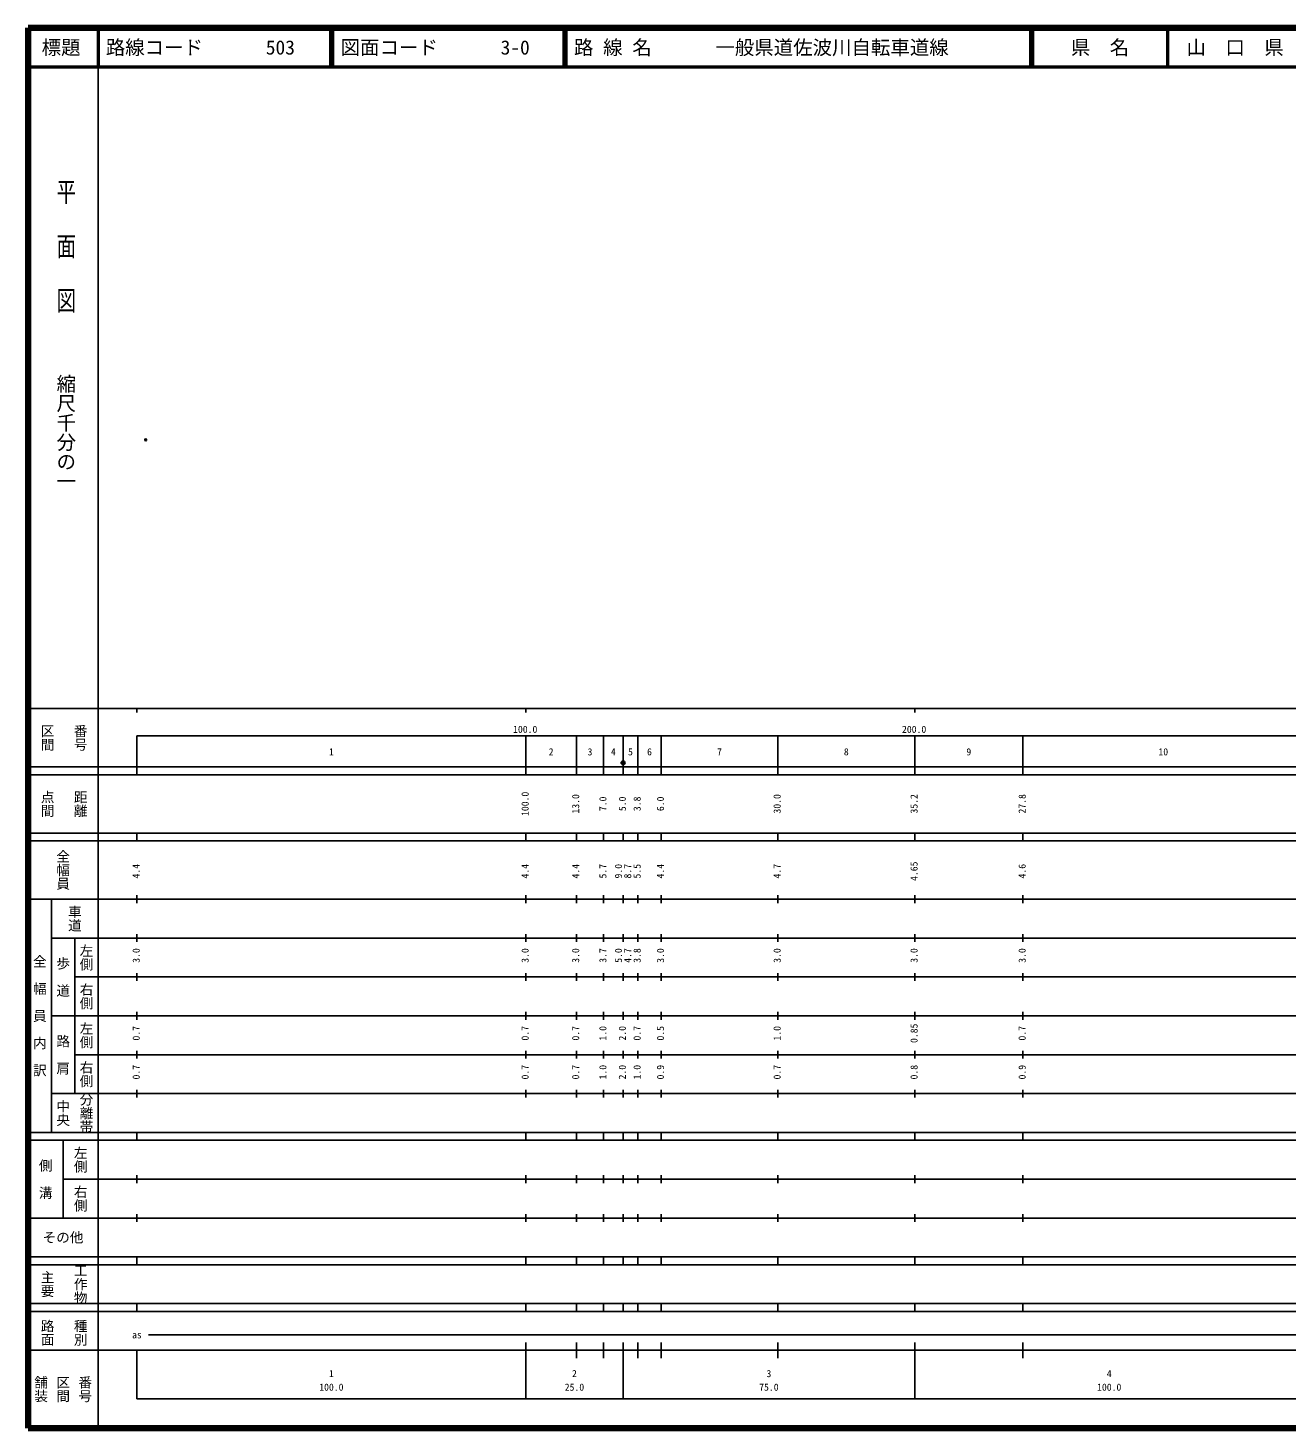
# Model space of a CAD drawing. Units: millimetres on the paper. Extents: x 40 to 680, y 20 to 380.
# Drawn here: x 40 to 363.7, y 20 to 380 of the extents above; entities that cross this region are included whole.
import ezdxf
from ezdxf.enums import TextEntityAlignment as Align

# ---------------------------------------------------------------- set-up
doc = ezdxf.new("R2010")
doc.units = ezdxf.units.MM
doc.header["$PDMODE"] = 32
doc.header["$PDSIZE"] = 0.5
doc.layers.add('M-OTRS', color=6, linetype='Continuous')
doc.layers.add('M-TTL-TXT', color=7, linetype='Continuous')
for name, color, linetype, lineweight in [('M-TTL', 2, 'Continuous', 140), ('M-TTL-BAND', 7, 'Continuous', 25), ('M-TTL-LINE', 7, 'Continuous', 50)]:
    doc.layers.add(name, color=color, linetype=linetype, lineweight=lineweight)
doc.styles.add('@ＭＳ ゴシック', font='')
doc.styles.add('ＭＳ ゴシック', font='')
doc.styles.get('@ＭＳ ゴシック').set_extended_font_data('@MS Gothic')
doc.styles.get('ＭＳ ゴシック').set_extended_font_data('MS Gothic')

msp = doc.modelspace()

# ---------------------------------------------------------------- hatches: boundary and pattern name
at = {"layer": 'M-TTL-BAND'}
msp.add_hatch(color=256, dxfattribs=at).paths.add_polyline_path([(193.508, 191.043, 1), (192.508, 191.043, 1)])

# ---------------------------------------------------------------- linework, layer by layer
at = {"layer": 'M-OTRS'}
msp.add_point((70.254, 274.112), dxfattribs=at)
at = {"layer": 'M-TTL'}
for p, q in [((40, 380), (40, 20)), ((680, 380), (40, 380)), ((40, 20), (680, 20))]:
    msp.add_line(p, q, dxfattribs=at)
at = {"layer": 'M-TTL-BAND'}
for p, q in [((58, 370), (58, 20)), ((40, 205), (579, 205)), ((68, 205), (68, 204)), ((168, 205), (168, 204)), ((268, 205), (268, 204)), ((68, 198), (579, 198)), ((68, 198), (68, 188)), ((168, 188), (168, 198)), ((181, 188), (181, 198)), ((188, 188), (188, 198)), ((193, 188), (193, 198)), ((196.8, 188), (196.8, 198)), ((202.8, 188), (202.8, 198)), ((232.8, 188), (232.8, 198)), ((268, 188), (268, 198)), ((295.8, 188), (295.8, 198)), ((40, 190), (579, 190)), ((40, 188), (579, 188)), ((40, 173), (579, 173)), ((68, 171), (68, 173)), ((168, 171), (168, 173)), ((181, 171), (181, 173)), ((188, 171), (188, 173)), ((193, 171), (193, 173)), ((196.8, 171), (196.8, 173)), ((202.8, 171), (202.8, 173)), ((232.8, 171), (232.8, 173)), ((268, 171), (268, 173)), ((295.8, 171), (295.8, 173)), ((40, 171), (579, 171)), ((40, 156), (579, 156)), ((46, 96), (46, 156)), ((68, 155), (68, 157)), ((168, 155), (168, 157)), ((181, 155), (181, 157)), ((188, 155), (188, 157)), ((193, 155), (193, 157)), ((196.8, 155), (196.8, 157)), ((202.8, 155), (202.8, 157)), ((232.8, 155), (232.8, 157)), ((268, 155), (268, 157)), ((295.8, 155), (295.8, 157)), ((46, 146), (579, 146)), ((52, 146), (52, 106)), ((68, 145), (68, 147)), ((168, 145), (168, 147)), ((181, 145), (181, 147)), ((188, 145), (188, 147)), ((193, 145), (193, 147)), ((196.8, 145), (196.8, 147)), ((202.8, 145), (202.8, 147)), ((232.8, 145), (232.8, 147)), ((268, 145), (268, 147)), ((295.8, 145), (295.8, 147)), ((68, 135), (68, 137)), ((168, 135), (168, 137)), ((181, 135), (181, 137)), ((188, 135), (188, 137)), ((193, 135), (193, 137)), ((196.8, 135), (196.8, 137)), ((202.8, 135), (202.8, 137)), ((232.8, 135), (232.8, 137)), ((268, 135), (268, 137)), ((295.8, 135), (295.8, 137)), ((52, 136), (579, 136)), ((46, 126), (579, 126)), ((68, 125), (68, 127)), ((168, 125), (168, 127)), ((181, 125), (181, 127)), ((188, 125), (188, 127)), ((193, 125), (193, 127)), ((196.8, 125), (196.8, 127)), ((202.8, 125), (202.8, 127)), ((232.8, 125), (232.8, 127)), ((268, 125), (268, 127)), ((295.8, 125), (295.8, 127)), ((52, 116), (579, 116)), ((68, 115), (68, 117)), ((168, 115), (168, 117)), ((181, 115), (181, 117)), ((188, 115), (188, 117)), ((193, 115), (193, 117)), ((196.8, 115), (196.8, 117)), ((202.8, 115), (202.8, 117)), ((232.8, 115), (232.8, 117)), ((268, 115), (268, 117)), ((295.8, 115), (295.8, 117)), ((46, 106), (579, 106)), ((68, 105), (68, 107)), ((168, 105), (168, 107)), ((181, 105), (181, 107)), ((188, 105), (188, 107)), ((193, 105), (193, 107)), ((196.8, 105), (196.8, 107)), ((202.8, 105), (202.8, 107)), ((232.8, 105), (232.8, 107)), ((268, 105), (268, 107)), ((295.8, 105), (295.8, 107)), ((40, 96), (579, 96)), ((40, 94), (579, 94)), ((49, 94), (49, 74)), ((68, 94), (68, 96)), ((168, 94), (168, 96)), ((181, 94), (181, 96)), ((188, 94), (188, 96)), ((193, 94), (193, 96)), ((196.8, 94), (196.8, 96)), ((202.8, 94), (202.8, 96)), ((232.8, 94), (232.8, 96)), ((268, 94), (268, 96)), ((295.8, 94), (295.8, 96)), ((49, 84), (579, 84)), ((68, 83), (68, 85)), ((168, 83), (168, 85)), ((181, 83), (181, 85)), ((188, 83), (188, 85)), ((193, 83), (193, 85)), ((196.8, 83), (196.8, 85)), ((202.8, 83), (202.8, 85)), ((232.8, 83), (232.8, 85)), ((268, 83), (268, 85)), ((295.8, 83), (295.8, 85)), ((40, 74), (579, 74)), ((68, 73), (68, 75)), ((168, 73), (168, 75)), ((181, 73), (181, 75)), ((188, 73), (188, 75)), ((193, 73), (193, 75)), ((196.8, 73), (196.8, 75)), ((202.8, 73), (202.8, 75)), ((232.8, 73), (232.8, 75)), ((268, 73), (268, 75)), ((295.8, 73), (295.8, 75)), ((40, 64), (579, 64)), ((40, 62), (579, 62)), ((68, 62), (68, 64)), ((168, 62), (168, 64)), ((181, 62), (181, 64)), ((188, 62), (188, 64)), ((193, 62), (193, 64)), ((196.8, 62), (196.8, 64)), ((202.8, 62), (202.8, 64)), ((232.8, 62), (232.8, 64)), ((268, 62), (268, 64)), ((295.8, 62), (295.8, 64)), ((40, 52), (579, 52)), ((68, 50), (68, 52)), ((168, 50), (168, 52)), ((181, 50), (181, 52)), ((188, 50), (188, 52)), ((193, 50), (193, 52)), ((196.8, 50), (196.8, 52)), ((202.8, 50), (202.8, 52)), ((232.8, 50), (232.8, 52)), ((268, 50), (268, 52)), ((295.8, 50), (295.8, 52)), ((40, 50), (579, 50)), ((71, 44), (557.8, 44)), ((40, 40), (579, 40)), ((68, 40), (68, 27.5)), ((168, 27.5), (168, 42)), ((181, 38), (181, 42)), ((188, 38), (188, 42)), ((193, 27.5), (193, 42)), ((196.8, 38), (196.8, 42)), ((202.8, 38), (202.8, 42)), ((232.8, 38), (232.8, 42)), ((268, 27.5), (268, 42)), ((295.8, 38), (295.8, 42)), ((68, 27.5), (579, 27.5))]:
    msp.add_line(p, q, dxfattribs=at)
msp.add_circle((193.008, 191.043), 0.5, dxfattribs=at)
at = {"layer": 'M-TTL-LINE'}
for p, q in [((58, 380), (58, 370)), ((117.75, 380), (117.75, 370)), ((118.25, 380), (118.25, 370)), ((177.75, 380), (177.75, 370)), ((178.25, 380), (178.25, 370)), ((297.75, 380), (297.75, 370)), ((298.25, 380), (298.25, 370)), ((333, 380), (333, 370)), ((40, 370), (680, 370))]:
    msp.add_line(p, q, dxfattribs=at)

# ---------------------------------------------------------------- texts
at = {"layer": 'M-TTL-BAND', "style": '@ＭＳ ゴシック', "width": 1.4}
msp.add_text('平  面  図', height=3.666, rotation=270, dxfattribs=at).set_placement((49.777, 306.475), align=Align.MIDDLE_RIGHT)
at = {"layer": 'M-TTL-BAND', "style": '@ＭＳ ゴシック'}
msp.add_text('縮尺千分の一', height=3.666, rotation=270, dxfattribs=at).set_placement((49.777, 261.03), align=Align.MIDDLE_RIGHT)
for s, p in [('区間', (45, 197.5)), ('番号', (53.5, 197.5)), ('点間', (45, 180.5)), ('距離', (53.5, 180.5)), ('全幅員', (49, 163.5)), ('車道', (52, 151)), ('左側', (55, 141)), ('全\u3000幅\u3000員\u3000内\u3000訳', (43, 126)), ('歩\u3000道', (49, 136)), ('右側', (55, 131)), ('左側', (55, 121)), ('路\u3000肩', (49, 116)), ('右側', (55, 111)), ('分離帯', (55, 101)), ('中央', (49, 101)), ('左側', (53.5, 89)), ('側\u3000溝', (44.5, 84)), ('右側', (53.5, 79)), ('工作物', (53.5, 57)), ('主要', (45, 57)), ('路面', (45, 44.5)), ('種別', (53.5, 44.5)), ('舗装', (43.333, 30)), ('区間', (49, 30)), ('番号', (54.667, 30))]:
    msp.add_text(s, height=2.566, rotation=270, dxfattribs=at).set_placement(p, align=Align.MIDDLE_CENTER)
at = {"layer": 'M-TTL-BAND', "style": 'ＭＳ ゴシック'}
for s, p in [('100.0', (167.844, 198.195)), ('200.0', (267.844, 198.195)), ('1', (118, 192.405)), ('2', (174.5, 192.405)), ('3', (184.5, 192.405)), ('4', (190.5, 192.405)), ('5', (194.9, 192.405)), ('6', (199.8, 192.405)), ('7', (217.8, 192.405)), ('8', (250.4, 192.405)), ('9', (281.9, 192.405)), ('10', (331.9, 192.405)), ('as', (68, 42.5)), ('1', (118, 32.523)), ('2', (180.5, 32.523)), ('3', (230.5, 32.523)), ('4', (318, 32.523)), ('100.0', (118, 29.033)), ('25.0', (180.5, 29.033)), ('75.0', (230.5, 29.033)), ('100.0', (318, 29.033))]:
    msp.add_text(s, height=1.833, dxfattribs=at).set_placement(p, align=Align.BOTTOM_CENTER)
for s, p in [('100.0', (169.271, 180.5)), ('13.0', (182.271, 180.5)), ('7.0', (189.271, 180.5)), ('5.0', (194.271, 180.5)), ('3.8', (198.071, 180.5)), ('6.0', (204.071, 180.5)), ('30.0', (234.071, 180.5)), ('35.2', (269.271, 180.5)), ('27.8', (297.071, 180.5)), ('4.4', (69.271, 163.174)), ('4.4', (169.271, 163.174)), ('4.4', (182.271, 163.174)), ('5.7', (189.271, 163.174)), ('9.0', (193.271, 163.174)), ('8.7', (195.641, 163.174)), ('5.5', (198.071, 163.174)), ('4.4', (204.071, 163.174)), ('4.7', (234.071, 163.174)), ('4.65', (269.271, 163.174)), ('4.6', (297.071, 163.174)), ('3.0', (69.271, 141.5)), ('3.0', (169.271, 141.5)), ('3.0', (182.271, 141.5)), ('3.7', (189.271, 141.5)), ('5.0', (193.271, 141.5)), ('4.7', (195.641, 141.5)), ('3.8', (198.071, 141.5)), ('3.0', (204.071, 141.5)), ('3.0', (234.071, 141.5)), ('3.0', (269.271, 141.5)), ('3.0', (297.071, 141.5)), ('0.7', (69.271, 121.5)), ('0.7', (169.271, 121.5)), ('0.7', (182.271, 121.5)), ('1.0', (189.271, 121.5)), ('2.0', (194.271, 121.5)), ('0.7', (198.071, 121.5)), ('0.5', (204.071, 121.5)), ('1.0', (234.071, 121.5)), ('0.85', (269.271, 121.5)), ('0.7', (297.071, 121.5)), ('0.7', (69.271, 111.5)), ('0.7', (169.271, 111.5)), ('0.7', (182.271, 111.5)), ('1.0', (189.271, 111.5)), ('2.0', (194.271, 111.5)), ('1.0', (198.071, 111.5)), ('0.9', (204.071, 111.5)), ('0.7', (234.071, 111.5)), ('0.8', (269.271, 111.5)), ('0.9', (297.071, 111.5))]:
    msp.add_text(s, height=1.833, rotation=90, dxfattribs=at).set_placement(p, align=Align.BOTTOM_CENTER)
msp.add_text('その他', height=2.566, dxfattribs=at).set_placement((49, 69), align=Align.MIDDLE_CENTER)
at = {"layer": 'M-TTL-TXT', "style": 'ＭＳ ゴシック'}
for s, p in [('標題', (48.5, 375)), ('県\u3000名', (315.625, 375)), ('山\u3000口\u3000県', (350.375, 375))]:
    msp.add_text(s, height=3.666, dxfattribs=at).set_placement(p, align=Align.MIDDLE_CENTER)
for s, p in [('路線コード', (60, 375)), ('503', (101.142, 375)), ('図面コード', (120.38, 375)), ('3-0', (161.521, 375)), ('路 線 名', (180.38, 375)), ('一般県道佐波川自転車道線', (216.734, 375))]:
    msp.add_text(s, height=3.666, dxfattribs=at).set_placement(p, align=Align.MIDDLE_LEFT)

doc.saveas('drawing.dxf')
